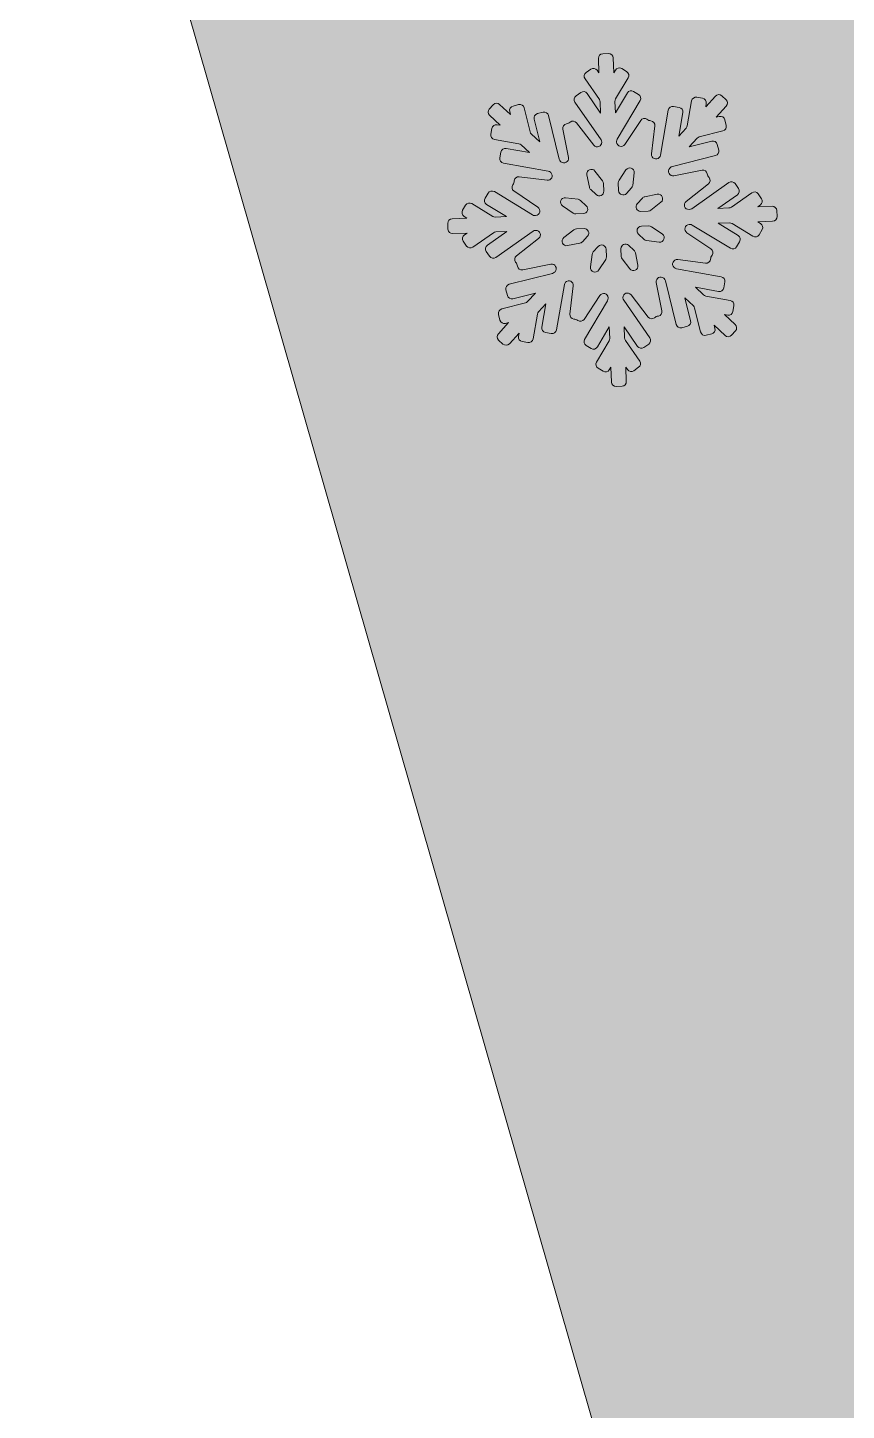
# Model space of a CAD drawing. Header units: millimetres. Extents: x -42 to 192, y -117 to -17.
# Drawn here: x 76.51 to 93.62, y -71.04 to -42.13 of the extents above; entities that cross this region are included whole.
import ezdxf

# ---------------------------------------------------------------- set-up
doc = ezdxf.new("R2010")
doc.units = ezdxf.units.MM
doc.header["$MEASUREMENT"] = 0
doc.layers.add('engraving', color=7, linetype='Continuous')
doc.layers.add('Layer 1', color=7, linetype='Continuous')

msp = doc.modelspace()

# ---------------------------------------------------------------- hatches: boundary and pattern name
at = {"layer": 'Layer 1'}
h = msp.add_hatch(color=2, dxfattribs=at)
h.dxf.hatch_style = 2
edge = h.paths.add_edge_path()
edge.add_spline(control_points=[(163.535, -30.121), (163.535, -30.121), (152.73, -71.11), (152.73, -71.11), (152.73, -71.11), (144.157, -30.121), (144.157, -30.121), (144.157, -30.121), (141.21, -30.121), (141.21, -30.121), (140.385, -29.082), (139.149, -28.383), (137.751, -28.276), (139.256, -27.161), (140.236, -25.378), (140.236, -23.361), (140.236, -19.98), (137.496, -17.24), (134.115, -17.24), (130.735, -17.24), (127.995, -19.98), (127.995, -23.361), (127.995, -25.378), (128.975, -27.161), (130.479, -28.276), (129.082, -28.383), (127.846, -29.082), (127.021, -30.121), (127.021, -30.121), (124.073, -30.121), (124.073, -30.121), (124.073, -30.121), (115.617, -71.11), (115.617, -71.11), (115.617, -71.11), (104.695, -30.121), (104.695, -30.121), (104.695, -30.121), (76.508, -30.121), (76.508, -30.121), (76.508, -30.121), (100.937, -115.27), (100.937, -115.27), (100.937, -115.27), (126.657, -115.27), (126.657, -115.27), (126.657, -115.27), (134.174, -87.788), (134.174, -87.788), (134.174, -87.788), (141.573, -115.27), (141.573, -115.27), (141.573, -115.27), (167.294, -115.27), (167.294, -115.27), (167.294, -115.27), (191.723, -30.121), (191.723, -30.121), (191.723, -30.121), (163.535, -30.121), (163.535, -30.121)], knot_values=[0, 0, 0, 0, 1, 1, 1, 2, 2, 2, 3, 3, 3, 4, 4, 4, 5, 5, 5, 6, 6, 6, 7, 7, 7, 8, 8, 8, 9, 9, 9, 10, 10, 10, 11, 11, 11, 12, 12, 12, 13, 13, 13, 14, 14, 14, 15, 15, 15, 16, 16, 16, 17, 17, 17, 18, 18, 18, 19, 19, 19, 20, 20, 20, 20], degree=3, periodic=1)
edge = h.paths.add_edge_path()
edge.add_spline(control_points=[(130.308, -23.361), (130.308, -21.261), (132.016, -19.553), (134.115, -19.553), (136.215, -19.553), (137.923, -21.261), (137.923, -23.361), (137.923, -25.46), (136.215, -27.168), (134.115, -27.168), (132.016, -27.168), (130.308, -25.46), (130.308, -23.361)], knot_values=[0, 0, 0, 0, 1, 1, 1, 2, 2, 2, 3, 3, 3, 4, 4, 4, 4], degree=3, periodic=1)

# ---------------------------------------------------------------- linework, layer by layer
at = {"layer": 'engraving', "lineweight": 0}
for points, knots in [([(92.162, -45.958), (92.16, -45.906), (92.116, -45.866), (92.064, -45.868), (92.064, -45.868), (91.763, -45.879), (91.763, -45.879), (91.763, -45.879), (91.819, -45.84), (91.819, -45.84), (91.861, -45.81), (91.871, -45.752), (91.842, -45.709), (91.842, -45.709), (91.772, -45.608), (91.772, -45.608), (91.742, -45.565), (91.683, -45.554), (91.64, -45.585), (91.64, -45.585), (91.214, -45.885), (91.214, -45.885), (91.199, -45.896), (91.181, -45.902), (91.163, -45.903), (91.163, -45.903), (90.933, -45.912), (90.933, -45.912), (90.933, -45.912), (91.338, -45.625), (91.338, -45.625), (91.381, -45.595), (91.391, -45.537), (91.362, -45.494), (91.362, -45.494), (91.292, -45.393), (91.292, -45.393), (91.262, -45.35), (91.202, -45.34), (91.16, -45.37), (91.16, -45.37), (90.384, -45.918), (90.384, -45.918), (90.369, -45.928), (90.352, -45.934), (90.333, -45.935), (90.333, -45.935), (90.329, -45.935), (90.329, -45.935), (90.237, -45.939), (90.195, -45.823), (90.267, -45.766), (90.267, -45.766), (90.732, -45.4), (90.732, -45.4), (90.772, -45.368), (90.78, -45.309), (90.748, -45.268), (90.748, -45.268), (90.733, -45.249), (90.733, -45.249), (90.724, -45.237), (90.718, -45.224), (90.715, -45.21), (90.715, -45.21), (90.711, -45.186), (90.711, -45.186), (90.701, -45.135), (90.651, -45.101), (90.6, -45.111), (90.6, -45.111), (90.012, -45.228), (90.012, -45.228), (89.923, -45.246), (89.863, -45.14), (89.924, -45.072), (89.924, -45.072), (89.934, -45.062), (89.934, -45.062), (89.946, -45.048), (89.963, -45.038), (89.981, -45.034), (89.981, -45.034), (90.881, -44.808), (90.881, -44.808), (90.932, -44.795), (90.963, -44.744), (90.95, -44.693), (90.95, -44.693), (90.92, -44.574), (90.92, -44.574), (90.908, -44.523), (90.856, -44.492), (90.806, -44.505), (90.806, -44.505), (90.334, -44.623), (90.334, -44.623), (90.334, -44.623), (90.497, -44.445), (90.497, -44.445), (90.509, -44.431), (90.525, -44.422), (90.543, -44.417), (90.543, -44.417), (91.037, -44.293), (91.037, -44.293), (91.087, -44.28), (91.118, -44.229), (91.106, -44.179), (91.106, -44.179), (91.076, -44.059), (91.076, -44.059), (91.063, -44.008), (91.012, -43.977), (90.961, -43.99), (90.961, -43.99), (90.897, -44.006), (90.897, -44.006), (90.897, -44.006), (91.108, -43.775), (91.108, -43.775), (91.143, -43.736), (91.141, -43.677), (91.103, -43.642), (91.103, -43.642), (91.014, -43.558), (91.014, -43.558), (90.975, -43.522), (90.915, -43.525), (90.879, -43.564), (90.879, -43.564), (90.677, -43.785), (90.677, -43.785), (90.677, -43.785), (90.689, -43.719), (90.689, -43.719), (90.698, -43.668), (90.664, -43.619), (90.613, -43.61), (90.613, -43.61), (90.493, -43.588), (90.493, -43.588), (90.441, -43.579), (90.392, -43.613), (90.383, -43.665), (90.383, -43.665), (90.293, -44.184), (90.293, -44.184), (90.29, -44.202), (90.282, -44.218), (90.269, -44.232), (90.269, -44.232), (90.115, -44.402), (90.115, -44.402), (90.115, -44.402), (90.2, -43.91), (90.2, -43.91), (90.209, -43.859), (90.175, -43.81), (90.124, -43.801), (90.124, -43.801), (90.004, -43.78), (90.004, -43.78), (89.953, -43.77), (89.903, -43.805), (89.894, -43.856), (89.894, -43.856), (89.73, -44.801), (89.73, -44.801), (89.727, -44.819), (89.719, -44.835), (89.707, -44.848), (89.707, -44.848), (89.707, -44.848), (89.707, -44.848), (89.645, -44.916), (89.532, -44.865), (89.543, -44.773), (89.543, -44.773), (89.615, -44.185), (89.615, -44.185), (89.621, -44.133), (89.584, -44.086), (89.533, -44.08), (89.533, -44.08), (89.51, -44.077), (89.51, -44.077), (89.495, -44.075), (89.481, -44.07), (89.469, -44.061), (89.469, -44.061), (89.45, -44.049), (89.45, -44.049), (89.407, -44.019), (89.348, -44.031), (89.319, -44.075), (89.319, -44.075), (88.989, -44.574), (88.989, -44.574), (88.938, -44.65), (88.82, -44.617), (88.816, -44.525), (88.816, -44.525), (88.815, -44.515), (88.815, -44.515), (88.815, -44.497), (88.819, -44.479), (88.829, -44.463), (88.829, -44.463), (89.307, -43.657), (89.307, -43.657), (89.333, -43.612), (89.319, -43.555), (89.275, -43.528), (89.275, -43.528), (89.17, -43.465), (89.17, -43.465), (89.125, -43.437), (89.067, -43.452), (89.04, -43.497), (89.04, -43.497), (88.791, -43.916), (88.791, -43.916), (88.791, -43.916), (88.781, -43.675), (88.781, -43.675), (88.781, -43.657), (88.785, -43.639), (88.795, -43.623), (88.795, -43.623), (89.057, -43.181), (89.057, -43.181), (89.083, -43.136), (89.069, -43.079), (89.025, -43.052), (89.025, -43.052), (88.921, -42.988), (88.921, -42.988), (88.876, -42.961), (88.817, -42.976), (88.79, -43.021), (88.79, -43.021), (88.757, -43.077), (88.757, -43.077), (88.757, -43.077), (88.744, -42.763), (88.744, -42.763), (88.742, -42.711), (88.699, -42.671), (88.646, -42.673), (88.646, -42.673), (88.525, -42.677), (88.525, -42.677), (88.473, -42.679), (88.432, -42.723), (88.435, -42.776), (88.435, -42.776), (88.447, -43.078), (88.447, -43.078), (88.447, -43.078), (88.41, -43.025), (88.41, -43.025), (88.38, -42.981), (88.321, -42.971), (88.278, -43.001), (88.278, -43.001), (88.178, -43.071), (88.178, -43.071), (88.136, -43.101), (88.126, -43.16), (88.155, -43.202), (88.155, -43.202), (88.455, -43.636), (88.455, -43.636), (88.465, -43.651), (88.471, -43.668), (88.471, -43.686), (88.471, -43.686), (88.481, -43.918), (88.481, -43.918), (88.481, -43.918), (88.199, -43.51), (88.199, -43.51), (88.169, -43.467), (88.11, -43.456), (88.067, -43.487), (88.067, -43.487), (87.967, -43.557), (87.967, -43.557), (87.925, -43.587), (87.915, -43.645), (87.944, -43.688), (87.944, -43.688), (88.489, -44.476), (88.489, -44.476), (88.499, -44.49), (88.505, -44.508), (88.505, -44.526), (88.505, -44.526), (88.506, -44.527), (88.506, -44.527), (88.509, -44.619), (88.392, -44.662), (88.336, -44.589), (88.336, -44.589), (87.978, -44.124), (87.978, -44.124), (87.946, -44.082), (87.886, -44.074), (87.845, -44.107), (87.845, -44.107), (87.827, -44.121), (87.827, -44.121), (87.816, -44.13), (87.802, -44.136), (87.787, -44.139), (87.787, -44.139), (87.765, -44.144), (87.765, -44.144), (87.714, -44.154), (87.681, -44.204), (87.691, -44.255), (87.691, -44.255), (87.808, -44.847), (87.808, -44.847), (87.826, -44.937), (87.718, -44.997), (87.651, -44.935), (87.651, -44.935), (87.645, -44.929), (87.645, -44.929), (87.632, -44.917), (87.622, -44.901), (87.618, -44.883), (87.618, -44.883), (87.392, -43.969), (87.392, -43.969), (87.379, -43.919), (87.328, -43.888), (87.277, -43.9), (87.277, -43.9), (87.159, -43.93), (87.159, -43.93), (87.109, -43.943), (87.078, -43.994), (87.091, -44.044), (87.091, -44.044), (87.209, -44.521), (87.209, -44.521), (87.209, -44.521), (87.034, -44.358), (87.034, -44.358), (87.021, -44.346), (87.011, -44.33), (87.007, -44.312), (87.007, -44.312), (86.883, -43.811), (86.883, -43.811), (86.87, -43.76), (86.819, -43.729), (86.768, -43.742), (86.768, -43.742), (86.651, -43.771), (86.651, -43.771), (86.6, -43.784), (86.569, -43.835), (86.582, -43.886), (86.582, -43.886), (86.598, -43.95), (86.598, -43.95), (86.598, -43.95), (86.371, -43.738), (86.371, -43.738), (86.333, -43.702), (86.272, -43.705), (86.237, -43.744), (86.237, -43.744), (86.154, -43.834), (86.154, -43.834), (86.12, -43.872), (86.122, -43.931), (86.16, -43.966), (86.16, -43.966), (86.382, -44.174), (86.382, -44.174), (86.382, -44.174), (86.317, -44.162), (86.317, -44.162), (86.265, -44.153), (86.216, -44.187), (86.207, -44.239), (86.207, -44.239), (86.186, -44.36), (86.186, -44.36), (86.177, -44.411), (86.211, -44.46), (86.262, -44.47), (86.262, -44.47), (86.775, -44.562), (86.775, -44.562), (86.793, -44.566), (86.809, -44.574), (86.823, -44.586), (86.823, -44.586), (86.992, -44.745), (86.992, -44.745), (86.992, -44.745), (86.507, -44.657), (86.507, -44.657), (86.456, -44.648), (86.406, -44.682), (86.397, -44.734), (86.397, -44.734), (86.376, -44.856), (86.376, -44.856), (86.367, -44.907), (86.401, -44.955), (86.453, -44.965), (86.453, -44.965), (87.386, -45.133), (87.386, -45.133), (87.404, -45.137), (87.42, -45.145), (87.433, -45.157), (87.433, -45.157), (87.438, -45.161), (87.438, -45.161), (87.505, -45.224), (87.452, -45.336), (87.361, -45.324), (87.361, -45.324), (86.78, -45.25), (86.78, -45.25), (86.728, -45.244), (86.681, -45.281), (86.674, -45.333), (86.674, -45.333), (86.672, -45.356), (86.672, -45.356), (86.67, -45.371), (86.665, -45.385), (86.657, -45.397), (86.657, -45.397), (86.643, -45.417), (86.643, -45.417), (86.615, -45.46), (86.626, -45.518), (86.669, -45.547), (86.669, -45.547), (87.17, -45.887), (87.17, -45.887), (87.245, -45.938), (87.212, -46.056), (87.12, -46.059), (87.12, -46.059), (87.109, -46.06), (87.109, -46.06), (87.09, -46.061), (87.072, -46.056), (87.056, -46.046), (87.056, -46.046), (86.26, -45.561), (86.26, -45.561), (86.215, -45.534), (86.156, -45.548), (86.129, -45.594), (86.129, -45.594), (86.067, -45.699), (86.067, -45.699), (86.04, -45.744), (86.055, -45.801), (86.099, -45.828), (86.099, -45.828), (86.517, -46.083), (86.517, -46.083), (86.517, -46.083), (86.279, -46.092), (86.279, -46.092), (86.26, -46.093), (86.242, -46.088), (86.226, -46.078), (86.226, -46.078), (85.79, -45.813), (85.79, -45.813), (85.745, -45.785), (85.686, -45.8), (85.659, -45.845), (85.659, -45.845), (85.597, -45.951), (85.597, -45.951), (85.571, -45.995), (85.585, -46.052), (85.629, -46.079), (85.629, -46.079), (85.687, -46.115), (85.687, -46.115), (85.687, -46.115), (85.377, -46.127), (85.377, -46.127), (85.325, -46.129), (85.284, -46.173), (85.286, -46.225), (85.286, -46.225), (85.291, -46.349), (85.291, -46.349), (85.293, -46.401), (85.337, -46.441), (85.389, -46.439), (85.389, -46.439), (85.69, -46.427), (85.69, -46.427), (85.69, -46.427), (85.634, -46.467), (85.634, -46.467), (85.592, -46.497), (85.582, -46.555), (85.611, -46.598), (85.611, -46.598), (85.681, -46.699), (85.681, -46.699), (85.711, -46.742), (85.77, -46.753), (85.813, -46.722), (85.813, -46.722), (86.239, -46.421), (86.239, -46.421), (86.254, -46.411), (86.272, -46.405), (86.29, -46.404), (86.29, -46.404), (86.52, -46.395), (86.52, -46.395), (86.52, -46.395), (86.115, -46.681), (86.115, -46.681), (86.072, -46.711), (86.062, -46.77), (86.091, -46.812), (86.091, -46.812), (86.161, -46.913), (86.161, -46.913), (86.191, -46.957), (86.25, -46.967), (86.293, -46.937), (86.293, -46.937), (87.069, -46.389), (87.069, -46.389), (87.084, -46.379), (87.102, -46.373), (87.12, -46.372), (87.12, -46.372), (87.124, -46.372), (87.124, -46.372), (87.216, -46.368), (87.258, -46.484), (87.186, -46.54), (87.186, -46.54), (86.721, -46.907), (86.721, -46.907), (86.681, -46.939), (86.673, -46.997), (86.705, -47.038), (86.705, -47.038), (86.72, -47.058), (86.72, -47.058), (86.729, -47.069), (86.735, -47.083), (86.738, -47.097), (86.738, -47.097), (86.742, -47.121), (86.742, -47.121), (86.752, -47.172), (86.802, -47.206), (86.853, -47.195), (86.853, -47.195), (87.441, -47.078), (87.441, -47.078), (87.53, -47.06), (87.59, -47.167), (87.529, -47.235), (87.529, -47.235), (87.519, -47.245), (87.519, -47.245), (87.507, -47.259), (87.49, -47.269), (87.472, -47.273), (87.472, -47.273), (86.572, -47.499), (86.572, -47.499), (86.521, -47.512), (86.491, -47.563), (86.503, -47.613), (86.503, -47.613), (86.533, -47.733), (86.533, -47.733), (86.545, -47.784), (86.597, -47.815), (86.647, -47.802), (86.647, -47.802), (87.119, -47.684), (87.119, -47.684), (87.119, -47.684), (86.956, -47.862), (86.956, -47.862), (86.944, -47.876), (86.928, -47.885), (86.91, -47.89), (86.91, -47.89), (86.416, -48.014), (86.416, -48.014), (86.366, -48.026), (86.335, -48.077), (86.347, -48.128), (86.347, -48.128), (86.377, -48.248), (86.377, -48.248), (86.39, -48.298), (86.441, -48.329), (86.492, -48.317), (86.492, -48.317), (86.556, -48.301), (86.556, -48.301), (86.556, -48.301), (86.345, -48.532), (86.345, -48.532), (86.31, -48.57), (86.312, -48.63), (86.35, -48.665), (86.35, -48.665), (86.439, -48.749), (86.439, -48.749), (86.478, -48.784), (86.538, -48.782), (86.574, -48.743), (86.574, -48.743), (86.776, -48.522), (86.776, -48.522), (86.776, -48.522), (86.764, -48.588), (86.764, -48.588), (86.755, -48.639), (86.789, -48.688), (86.84, -48.697), (86.84, -48.697), (86.96, -48.719), (86.96, -48.719), (87.012, -48.728), (87.061, -48.694), (87.07, -48.642), (87.07, -48.642), (87.16, -48.122), (87.16, -48.122), (87.163, -48.105), (87.171, -48.088), (87.184, -48.075), (87.184, -48.075), (87.338, -47.905), (87.338, -47.905), (87.338, -47.905), (87.253, -48.396), (87.253, -48.396), (87.244, -48.448), (87.278, -48.496), (87.329, -48.506), (87.329, -48.506), (87.449, -48.527), (87.449, -48.527), (87.5, -48.537), (87.55, -48.502), (87.559, -48.451), (87.559, -48.451), (87.723, -47.506), (87.723, -47.506), (87.726, -47.488), (87.734, -47.472), (87.746, -47.458), (87.746, -47.458), (87.746, -47.458), (87.746, -47.458), (87.808, -47.391), (87.921, -47.442), (87.91, -47.533), (87.91, -47.533), (87.838, -48.122), (87.838, -48.122), (87.832, -48.174), (87.869, -48.22), (87.92, -48.227), (87.92, -48.227), (87.943, -48.23), (87.943, -48.23), (87.957, -48.232), (87.971, -48.237), (87.984, -48.245), (87.984, -48.245), (88.003, -48.258), (88.003, -48.258), (88.046, -48.288), (88.105, -48.276), (88.134, -48.232), (88.134, -48.232), (88.464, -47.733), (88.464, -47.733), (88.515, -47.657), (88.633, -47.69), (88.637, -47.781), (88.637, -47.781), (88.638, -47.792), (88.638, -47.792), (88.638, -47.81), (88.634, -47.828), (88.624, -47.844), (88.624, -47.844), (88.146, -48.65), (88.146, -48.65), (88.12, -48.695), (88.134, -48.752), (88.178, -48.779), (88.178, -48.779), (88.283, -48.842), (88.283, -48.842), (88.328, -48.87), (88.386, -48.855), (88.413, -48.81), (88.413, -48.81), (88.662, -48.39), (88.662, -48.39), (88.662, -48.39), (88.672, -48.632), (88.672, -48.632), (88.672, -48.65), (88.668, -48.668), (88.658, -48.684), (88.658, -48.684), (88.396, -49.126), (88.396, -49.126), (88.37, -49.171), (88.384, -49.228), (88.428, -49.255), (88.428, -49.255), (88.532, -49.318), (88.532, -49.318), (88.577, -49.346), (88.636, -49.331), (88.663, -49.286), (88.663, -49.286), (88.696, -49.23), (88.696, -49.23), (88.696, -49.23), (88.708, -49.544), (88.708, -49.544), (88.711, -49.596), (88.754, -49.636), (88.806, -49.634), (88.806, -49.634), (88.928, -49.629), (88.928, -49.629), (88.98, -49.627), (89.021, -49.583), (89.018, -49.531), (89.018, -49.531), (89.006, -49.229), (89.006, -49.229), (89.006, -49.229), (89.043, -49.282), (89.043, -49.282), (89.073, -49.325), (89.132, -49.336), (89.175, -49.306), (89.175, -49.306), (89.275, -49.235), (89.275, -49.235), (89.317, -49.206), (89.327, -49.147), (89.298, -49.105), (89.298, -49.105), (88.998, -48.671), (88.998, -48.671), (88.988, -48.656), (88.982, -48.639), (88.982, -48.621), (88.982, -48.621), (88.972, -48.389), (88.972, -48.389), (88.972, -48.389), (89.254, -48.797), (89.254, -48.797), (89.284, -48.84), (89.343, -48.85), (89.386, -48.82), (89.386, -48.82), (89.486, -48.75), (89.486, -48.75), (89.528, -48.72), (89.538, -48.662), (89.509, -48.619), (89.509, -48.619), (88.964, -47.831), (88.964, -47.831), (88.954, -47.816), (88.948, -47.799), (88.948, -47.781), (88.948, -47.781), (88.948, -47.78), (88.948, -47.78), (88.944, -47.688), (89.061, -47.645), (89.117, -47.718), (89.117, -47.718), (89.475, -48.183), (89.475, -48.183), (89.507, -48.225), (89.567, -48.232), (89.608, -48.2), (89.608, -48.2), (89.626, -48.186), (89.626, -48.186), (89.637, -48.177), (89.651, -48.17), (89.666, -48.168), (89.666, -48.168), (89.688, -48.163), (89.688, -48.163), (89.739, -48.153), (89.772, -48.103), (89.762, -48.052), (89.762, -48.052), (89.645, -47.459), (89.645, -47.459), (89.627, -47.369), (89.735, -47.31), (89.802, -47.372), (89.802, -47.372), (89.808, -47.378), (89.808, -47.378), (89.821, -47.39), (89.831, -47.406), (89.835, -47.424), (89.835, -47.424), (90.061, -48.337), (90.061, -48.337), (90.074, -48.388), (90.125, -48.419), (90.176, -48.406), (90.176, -48.406), (90.294, -48.377), (90.294, -48.377), (90.344, -48.364), (90.375, -48.313), (90.362, -48.263), (90.362, -48.263), (90.244, -47.785), (90.244, -47.785), (90.244, -47.785), (90.419, -47.949), (90.419, -47.949), (90.432, -47.961), (90.442, -47.977), (90.446, -47.995), (90.446, -47.995), (90.57, -48.496), (90.57, -48.496), (90.583, -48.547), (90.634, -48.578), (90.685, -48.565), (90.685, -48.565), (90.802, -48.536), (90.802, -48.536), (90.853, -48.523), (90.884, -48.472), (90.871, -48.421), (90.871, -48.421), (90.855, -48.357), (90.855, -48.357), (90.855, -48.357), (91.082, -48.569), (91.082, -48.569), (91.12, -48.605), (91.181, -48.602), (91.216, -48.563), (91.216, -48.563), (91.299, -48.473), (91.299, -48.473), (91.333, -48.435), (91.331, -48.376), (91.293, -48.34), (91.293, -48.34), (91.071, -48.133), (91.071, -48.133), (91.071, -48.133), (91.136, -48.145), (91.136, -48.145), (91.188, -48.154), (91.237, -48.12), (91.246, -48.068), (91.246, -48.068), (91.267, -47.946), (91.267, -47.946), (91.276, -47.895), (91.242, -47.846), (91.191, -47.837), (91.191, -47.837), (90.678, -47.745), (90.678, -47.745), (90.66, -47.741), (90.644, -47.733), (90.63, -47.721), (90.63, -47.721), (90.461, -47.562), (90.461, -47.562), (90.461, -47.562), (90.946, -47.649), (90.946, -47.649), (90.997, -47.659), (91.047, -47.624), (91.056, -47.573), (91.056, -47.573), (91.077, -47.451), (91.077, -47.451), (91.086, -47.4), (91.052, -47.351), (91, -47.342), (91, -47.342), (90.067, -47.173), (90.067, -47.173), (90.049, -47.17), (90.033, -47.162), (90.02, -47.149), (90.02, -47.149), (90.015, -47.145), (90.015, -47.145), (89.948, -47.083), (90.001, -46.971), (90.092, -46.983), (90.092, -46.983), (90.673, -47.057), (90.673, -47.057), (90.725, -47.063), (90.772, -47.026), (90.779, -46.974), (90.779, -46.974), (90.782, -46.95), (90.782, -46.95), (90.783, -46.936), (90.788, -46.922), (90.796, -46.91), (90.796, -46.91), (90.81, -46.89), (90.81, -46.89), (90.838, -46.846), (90.827, -46.788), (90.784, -46.759), (90.784, -46.759), (90.283, -46.42), (90.283, -46.42), (90.208, -46.369), (90.241, -46.251), (90.333, -46.247), (90.333, -46.247), (90.344, -46.247), (90.344, -46.247), (90.363, -46.246), (90.381, -46.251), (90.397, -46.261), (90.397, -46.261), (91.193, -46.746), (91.193, -46.746), (91.238, -46.773), (91.297, -46.759), (91.324, -46.713), (91.324, -46.713), (91.386, -46.608), (91.386, -46.608), (91.413, -46.563), (91.398, -46.506), (91.354, -46.479), (91.354, -46.479), (90.936, -46.224), (90.936, -46.224), (90.936, -46.224), (91.174, -46.215), (91.174, -46.215), (91.193, -46.214), (91.211, -46.219), (91.227, -46.229), (91.227, -46.229), (91.663, -46.494), (91.663, -46.494), (91.708, -46.522), (91.767, -46.507), (91.794, -46.462), (91.794, -46.462), (91.856, -46.356), (91.856, -46.356), (91.882, -46.312), (91.868, -46.254), (91.824, -46.227), (91.824, -46.227), (91.766, -46.192), (91.766, -46.192), (91.766, -46.192), (92.076, -46.18), (92.076, -46.18), (92.128, -46.178), (92.169, -46.134), (92.167, -46.082), (92.167, -46.082), (92.162, -45.958), (92.162, -45.958)], [0, 0, 0, 0, 1, 1, 1, 2, 2, 2, 3, 3, 3, 4, 4, 4, 5, 5, 5, 6, 6, 6, 7, 7, 7, 8, 8, 8, 9, 9, 9, 10, 10, 10, 11, 11, 11, 12, 12, 12, 13, 13, 13, 14, 14, 14, 15, 15, 15, 16, 16, 16, 17, 17, 17, 18, 18, 18, 19, 19, 19, 20, 20, 20, 21, 21, 21, 22, 22, 22, 23, 23, 23, 24, 24, 24, 25, 25, 25, 26, 26, 26, 27, 27, 27, 28, 28, 28, 29, 29, 29, 30, 30, 30, 31, 31, 31, 32, 32, 32, 33, 33, 33, 34, 34, 34, 35, 35, 35, 36, 36, 36, 37, 37, 37, 38, 38, 38, 39, 39, 39, 40, 40, 40, 41, 41, 41, 42, 42, 42, 43, 43, 43, 44, 44, 44, 45, 45, 45, 46, 46, 46, 47, 47, 47, 48, 48, 48, 49, 49, 49, 50, 50, 50, 51, 51, 51, 52, 52, 52, 53, 53, 53, 54, 54, 54, 55, 55, 55, 56, 56, 56, 57, 57, 57, 58, 58, 58, 59, 59, 59, 60, 60, 60, 61, 61, 61, 62, 62, 62, 63, 63, 63, 64, 64, 64, 65, 65, 65, 66, 66, 66, 67, 67, 67, 68, 68, 68, 69, 69, 69, 70, 70, 70, 71, 71, 71, 72, 72, 72, 73, 73, 73, 74, 74, 74, 75, 75, 75, 76, 76, 76, 77, 77, 77, 78, 78, 78, 79, 79, 79, 80, 80, 80, 81, 81, 81, 82, 82, 82, 83, 83, 83, 84, 84, 84, 85, 85, 85, 86, 86, 86, 87, 87, 87, 88, 88, 88, 89, 89, 89, 90, 90, 90, 91, 91, 91, 92, 92, 92, 93, 93, 93, 94, 94, 94, 95, 95, 95, 96, 96, 96, 97, 97, 97, 98, 98, 98, 99, 99, 99, 100, 100, 100, 101, 101, 101, 102, 102, 102, 103, 103, 103, 104, 104, 104, 105, 105, 105, 106, 106, 106, 107, 107, 107, 108, 108, 108, 109, 109, 109, 110, 110, 110, 111, 111, 111, 112, 112, 112, 113, 113, 113, 114, 114, 114, 115, 115, 115, 116, 116, 116, 117, 117, 117, 118, 118, 118, 119, 119, 119, 120, 120, 120, 121, 121, 121, 122, 122, 122, 123, 123, 123, 124, 124, 124, 125, 125, 125, 126, 126, 126, 127, 127, 127, 128, 128, 128, 129, 129, 129, 130, 130, 130, 131, 131, 131, 132, 132, 132, 133, 133, 133, 134, 134, 134, 135, 135, 135, 136, 136, 136, 137, 137, 137, 138, 138, 138, 139, 139, 139, 140, 140, 140, 141, 141, 141, 142, 142, 142, 143, 143, 143, 144, 144, 144, 145, 145, 145, 146, 146, 146, 147, 147, 147, 148, 148, 148, 149, 149, 149, 150, 150, 150, 151, 151, 151, 152, 152, 152, 153, 153, 153, 154, 154, 154, 155, 155, 155, 156, 156, 156, 157, 157, 157, 158, 158, 158, 159, 159, 159, 160, 160, 160, 161, 161, 161, 162, 162, 162, 163, 163, 163, 164, 164, 164, 165, 165, 165, 166, 166, 166, 167, 167, 167, 168, 168, 168, 169, 169, 169, 170, 170, 170, 171, 171, 171, 172, 172, 172, 173, 173, 173, 174, 174, 174, 175, 175, 175, 176, 176, 176, 177, 177, 177, 178, 178, 178, 179, 179, 179, 180, 180, 180, 181, 181, 181, 182, 182, 182, 183, 183, 183, 184, 184, 184, 185, 185, 185, 186, 186, 186, 187, 187, 187, 188, 188, 188, 189, 189, 189, 190, 190, 190, 191, 191, 191, 192, 192, 192, 193, 193, 193, 194, 194, 194, 195, 195, 195, 196, 196, 196, 197, 197, 197, 198, 198, 198, 199, 199, 199, 200, 200, 200, 201, 201, 201, 202, 202, 202, 203, 203, 203, 204, 204, 204, 205, 205, 205, 206, 206, 206, 207, 207, 207, 208, 208, 208, 209, 209, 209, 210, 210, 210, 211, 211, 211, 212, 212, 212, 213, 213, 213, 214, 214, 214, 215, 215, 215, 216, 216, 216, 217, 217, 217, 218, 218, 218, 219, 219, 219, 220, 220, 220, 221, 221, 221, 222, 222, 222, 223, 223, 223, 224, 224, 224, 225, 225, 225, 226, 226, 226, 227, 227, 227, 228, 228, 228, 229, 229, 229, 230, 230, 230, 231, 231, 231, 232, 232, 232, 233, 233, 233, 234, 234, 234, 235, 235, 235, 236, 236, 236, 237, 237, 237, 238, 238, 238, 239, 239, 239, 240, 240, 240, 241, 241, 241, 242, 242, 242, 243, 243, 243, 244, 244, 244, 245, 245, 245, 246, 246, 246, 247, 247, 247, 248, 248, 248, 249, 249, 249, 250, 250, 250, 251, 251, 251, 252, 252, 252, 253, 253, 253, 254, 254, 254, 255, 255, 255, 256, 256, 256, 257, 257, 257, 258, 258, 258, 259, 259, 259, 260, 260, 260, 261, 261, 261, 262, 262, 262, 263, 263, 263, 264, 264, 264, 265, 265, 265, 266, 266, 266, 267, 267, 267, 268, 268, 268, 269, 269, 269, 270, 270, 270, 271, 271, 271, 272, 272, 272, 273, 273, 273, 274, 274, 274, 275, 275, 275, 276, 276, 276, 277, 277, 277, 278, 278, 278, 279, 279, 279, 280, 280, 280, 281, 281, 281, 282, 282, 282, 283, 283, 283, 284, 284, 284, 285, 285, 285, 286, 286, 286, 287, 287, 287, 288, 288, 288, 289, 289, 289, 290, 290, 290, 291, 291, 291, 292, 292, 292, 293, 293, 293, 294, 294, 294, 295, 295, 295, 296, 296, 296, 297, 297, 297, 298, 298, 298, 299, 299, 299, 300, 300, 300, 301, 301, 301, 302, 302, 302, 303, 303, 303, 304, 304, 304, 305, 305, 305, 306, 306, 306, 307, 307, 307, 308, 308, 308, 309, 309, 309, 310, 310, 310, 311, 311, 311, 312, 312, 312, 313, 313, 313, 314, 314, 314, 315, 315, 315, 316, 316, 316, 317, 317, 317, 318, 318, 318, 319, 319, 319, 320, 320, 320, 321, 321, 321, 322, 322, 322, 323, 323, 323, 324, 324, 324, 325, 325, 325, 326, 326, 326, 327, 327, 327, 328, 328, 328, 329, 329, 329, 330, 330, 330, 331, 331, 331, 332, 332, 332, 333, 333, 333, 334, 334, 334, 335, 335, 335, 336, 336, 336, 336]), ([(88.363, -45.132), (88.363, -45.132), (88.521, -45.338), (88.521, -45.338), (88.533, -45.353), (88.54, -45.372), (88.54, -45.391), (88.54, -45.391), (88.547, -45.551), (88.547, -45.551), (88.55, -45.636), (88.45, -45.682), (88.388, -45.624), (88.388, -45.624), (88.274, -45.518), (88.274, -45.518), (88.26, -45.504), (88.25, -45.486), (88.246, -45.467), (88.246, -45.467), (88.195, -45.208), (88.195, -45.208), (88.176, -45.11), (88.302, -45.053), (88.363, -45.132)], [0, 0, 0, 0, 1, 1, 1, 2, 2, 2, 3, 3, 3, 4, 4, 4, 5, 5, 5, 6, 6, 6, 7, 7, 7, 8, 8, 8, 8]), ([(88.857, -45.54), (88.857, -45.54), (88.85, -45.38), (88.85, -45.38), (88.85, -45.36), (88.855, -45.341), (88.866, -45.324), (88.866, -45.324), (89.01, -45.107), (89.01, -45.107), (89.065, -45.023), (89.194, -45.071), (89.182, -45.17), (89.182, -45.17), (89.151, -45.432), (89.151, -45.432), (89.148, -45.451), (89.14, -45.47), (89.127, -45.484), (89.127, -45.484), (89.021, -45.6), (89.021, -45.6), (88.964, -45.662), (88.86, -45.624), (88.857, -45.54)], [0, 0, 0, 0, 1, 1, 1, 2, 2, 2, 3, 3, 3, 4, 4, 4, 5, 5, 5, 6, 6, 6, 7, 7, 7, 8, 8, 8, 8]), ([(87.907, -46.011), (87.907, -46.011), (87.686, -45.86), (87.686, -45.86), (87.603, -45.804), (87.652, -45.676), (87.75, -45.688), (87.75, -45.688), (88.011, -45.721), (88.011, -45.721), (88.03, -45.724), (88.049, -45.733), (88.063, -45.746), (88.063, -45.746), (88.182, -45.857), (88.182, -45.857), (88.243, -45.915), (88.205, -46.017), (88.121, -46.021), (88.121, -46.021), (87.964, -46.027), (87.964, -46.027), (87.944, -46.027), (87.924, -46.022), (87.907, -46.011)], [0, 0, 0, 0, 1, 1, 1, 2, 2, 2, 3, 3, 3, 4, 4, 4, 5, 5, 5, 6, 6, 6, 7, 7, 7, 8, 8, 8, 8]), ([(89.245, -45.816), (89.245, -45.816), (89.354, -45.697), (89.354, -45.697), (89.367, -45.682), (89.385, -45.672), (89.405, -45.668), (89.405, -45.668), (89.665, -45.616), (89.665, -45.616), (89.762, -45.597), (89.82, -45.722), (89.742, -45.783), (89.742, -45.783), (89.532, -45.948), (89.532, -45.948), (89.517, -45.96), (89.498, -45.967), (89.478, -45.968), (89.478, -45.968), (89.319, -45.974), (89.319, -45.974), (89.235, -45.977), (89.189, -45.878), (89.245, -45.816)], [0, 0, 0, 0, 1, 1, 1, 2, 2, 2, 3, 3, 3, 4, 4, 4, 5, 5, 5, 6, 6, 6, 7, 7, 7, 8, 8, 8, 8]), ([(88.208, -46.491), (88.208, -46.491), (88.099, -46.61), (88.099, -46.61), (88.086, -46.625), (88.068, -46.635), (88.048, -46.639), (88.048, -46.639), (87.788, -46.691), (87.788, -46.691), (87.691, -46.71), (87.633, -46.585), (87.711, -46.524), (87.711, -46.524), (87.921, -46.359), (87.921, -46.359), (87.936, -46.347), (87.955, -46.34), (87.975, -46.339), (87.975, -46.339), (88.134, -46.333), (88.134, -46.333), (88.218, -46.329), (88.264, -46.429), (88.208, -46.491)], [0, 0, 0, 0, 1, 1, 1, 2, 2, 2, 3, 3, 3, 4, 4, 4, 5, 5, 5, 6, 6, 6, 7, 7, 7, 8, 8, 8, 8]), ([(89.546, -46.296), (89.546, -46.296), (89.767, -46.447), (89.767, -46.447), (89.85, -46.502), (89.801, -46.631), (89.702, -46.618), (89.702, -46.618), (89.442, -46.585), (89.442, -46.585), (89.423, -46.583), (89.404, -46.574), (89.39, -46.561), (89.39, -46.561), (89.271, -46.45), (89.271, -46.45), (89.21, -46.392), (89.248, -46.289), (89.332, -46.286), (89.332, -46.286), (89.489, -46.28), (89.489, -46.28), (89.509, -46.279), (89.529, -46.285), (89.546, -46.296)], [0, 0, 0, 0, 1, 1, 1, 2, 2, 2, 3, 3, 3, 4, 4, 4, 5, 5, 5, 6, 6, 6, 7, 7, 7, 8, 8, 8, 8]), ([(88.596, -46.767), (88.596, -46.767), (88.603, -46.927), (88.603, -46.927), (88.603, -46.946), (88.598, -46.966), (88.587, -46.983), (88.587, -46.983), (88.443, -47.2), (88.443, -47.2), (88.388, -47.284), (88.259, -47.236), (88.271, -47.137), (88.271, -47.137), (88.302, -46.875), (88.302, -46.875), (88.305, -46.855), (88.313, -46.837), (88.326, -46.823), (88.326, -46.823), (88.432, -46.707), (88.432, -46.707), (88.489, -46.645), (88.593, -46.683), (88.596, -46.767)], [0, 0, 0, 0, 1, 1, 1, 2, 2, 2, 3, 3, 3, 4, 4, 4, 5, 5, 5, 6, 6, 6, 7, 7, 7, 8, 8, 8, 8]), ([(89.09, -47.175), (89.09, -47.175), (88.932, -46.969), (88.932, -46.969), (88.92, -46.954), (88.913, -46.935), (88.913, -46.915), (88.913, -46.915), (88.906, -46.756), (88.906, -46.756), (88.903, -46.671), (89.003, -46.625), (89.065, -46.683), (89.065, -46.683), (89.179, -46.789), (89.179, -46.789), (89.193, -46.803), (89.203, -46.821), (89.207, -46.84), (89.207, -46.84), (89.258, -47.099), (89.258, -47.099), (89.277, -47.197), (89.151, -47.254), (89.09, -47.175)], [0, 0, 0, 0, 1, 1, 1, 2, 2, 2, 3, 3, 3, 4, 4, 4, 5, 5, 5, 6, 6, 6, 7, 7, 7, 8, 8, 8, 8])]:
    msp.add_open_spline(points, degree=3, knots=knots, dxfattribs=at)
at = {"layer": 'Layer 1', "lineweight": 0}
msp.add_open_spline([(163.535, -30.121), (163.535, -30.121), (152.73, -71.11), (152.73, -71.11), (152.73, -71.11), (144.157, -30.121), (144.157, -30.121), (144.157, -30.121), (141.21, -30.121), (141.21, -30.121), (140.385, -29.082), (139.149, -28.383), (137.751, -28.276), (139.256, -27.161), (140.236, -25.378), (140.236, -23.361), (140.236, -19.98), (137.496, -17.24), (134.115, -17.24), (130.735, -17.24), (127.995, -19.98), (127.995, -23.361), (127.995, -25.378), (128.975, -27.161), (130.479, -28.276), (129.082, -28.383), (127.846, -29.082), (127.021, -30.121), (127.021, -30.121), (124.073, -30.121), (124.073, -30.121), (124.073, -30.121), (115.617, -71.11), (115.617, -71.11), (115.617, -71.11), (104.695, -30.121), (104.695, -30.121), (104.695, -30.121), (76.508, -30.121), (76.508, -30.121), (76.508, -30.121), (100.937, -115.27), (100.937, -115.27), (100.937, -115.27), (126.657, -115.27), (126.657, -115.27), (126.657, -115.27), (134.174, -87.788), (134.174, -87.788), (134.174, -87.788), (141.573, -115.27), (141.573, -115.27), (141.573, -115.27), (167.294, -115.27), (167.294, -115.27), (167.294, -115.27), (191.723, -30.121), (191.723, -30.121), (191.723, -30.121), (163.535, -30.121), (163.535, -30.121)], degree=3, knots=[0, 0, 0, 0, 1, 1, 1, 2, 2, 2, 3, 3, 3, 4, 4, 4, 5, 5, 5, 6, 6, 6, 7, 7, 7, 8, 8, 8, 9, 9, 9, 10, 10, 10, 11, 11, 11, 12, 12, 12, 13, 13, 13, 14, 14, 14, 15, 15, 15, 16, 16, 16, 17, 17, 17, 18, 18, 18, 19, 19, 19, 20, 20, 20, 20], dxfattribs=at)

doc.saveas('drawing.dxf')
